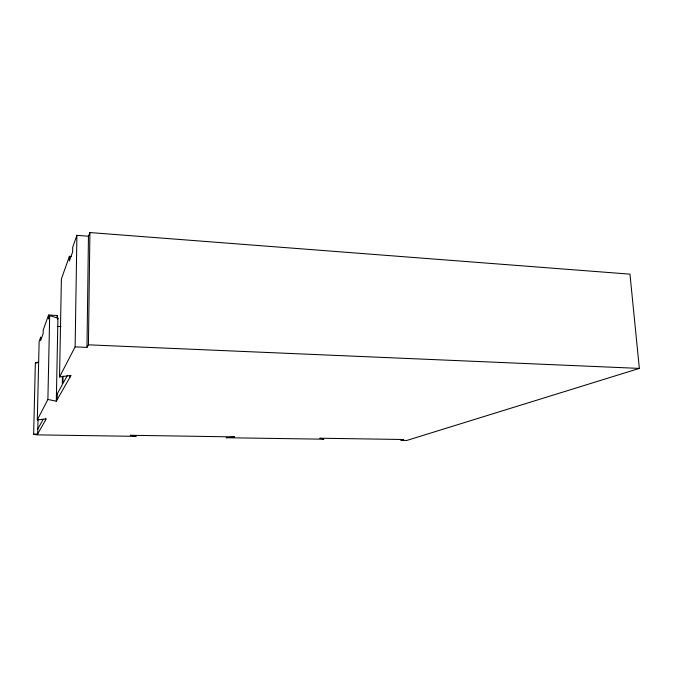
<?xml version="1.0" encoding="UTF-8"?>
<svg xmlns="http://www.w3.org/2000/svg" width="673" height="673" viewBox="0 0 673 673"><rect width="100%" height="100%" fill="white"/><g stroke="black" fill="none" stroke-linecap="round" stroke-linejoin="round"><path stroke-width="1.01" d="M33.65 434.304L37.696 433.866L46.244 418.867L37.309 419.91L47.892 399.459L56.305 401.201L71.018 375.383L59.535 376.981L75.132 346.873L86.977 347.377L88.466 236.231L89.904 232.555L629.962 274.147L639.35 368.4L406.812 440.445L400.872 440.361L403.581 439.511L319.852 438.216L323.856 439.191L226.17 437.719L234.599 436.903L130.259 435.288L136.173 436.356L37.133 434.859L33.65 434.304L35.366 362.654L38.361 362.209M86.977 347.377L88.432 344.828L89.904 232.555M75.132 346.873L76.899 235.348L88.466 236.231M71.422 256.455L69.437 256.32L69.353 261.015L72.625 251.954L72.709 247.134L76.899 235.348M69.916 377.317L69.95 375.425M57.474 318.413L57.533 315.494L48.549 315.04L43.215 330.014L43.131 333.699L40.624 340.656L40.708 337.072L39.135 341.497L37.309 419.91M56.305 401.201L57.928 318.194L49.676 315.57L48.464 318.935L48.549 315.04M57.163 399.703L57.281 393.764M59.535 376.981L61.394 278.916L69.437 256.32M62.463 376.308L62.311 384.653L56.423 395.312M63.077 376.157L62.951 383.492L67.493 375.256M47.892 399.459L49.676 315.57M45.554 420.07L45.596 418.303M37.696 433.866L38.025 419.599M56.801 317.362L57.533 315.494M57.457 319.381L57.928 318.194M37.806 429.012L43.181 419.287M88.432 344.828L639.35 368.4M57.87 326.422L61.007 326.573M35.366 362.654L37.074 363.084"/></g></svg>
